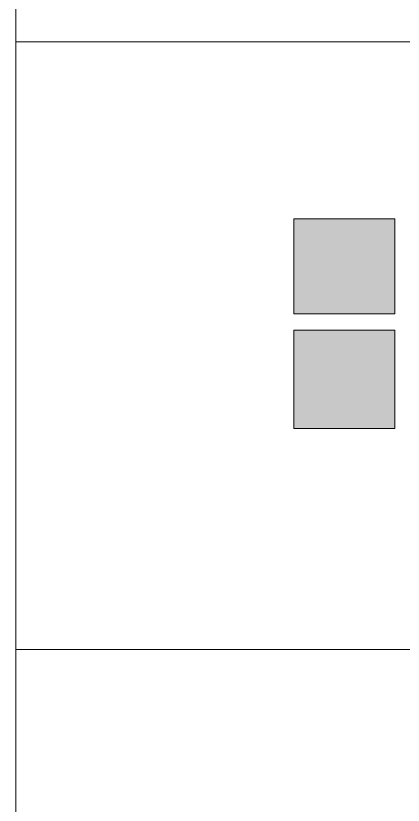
# Model space of a CAD drawing. Extents: x 847 to 949, y 444 to 823.
# Drawn here: x 927.11 to 929.9, y 598.46 to 604.14 of the extents above; entities that cross this region are included whole.
import ezdxf

# ---------------------------------------------------------------- set-up
doc = ezdxf.new("R2010")
doc.units = 0
doc.header["$MEASUREMENT"] = 0
doc.layers.add('Dim', color=142, linetype='CONTINUOUS', lineweight=0)
doc.layers.add('UG-Khartosha', color=11, linetype='CONTINUOUS', lineweight=20)

# ---------------------------------------------------------------- blocks, each defined once
blk = doc.blocks.new('fghty')
at = {"layer": 'UG-Khartosha', "true_color": 0x921802}
blk.add_hatch(color=24, dxfattribs=at).paths.add_polyline_path([(-283.2356, -80.7979), (-283.2356, -81.5166), (-282.4734, -81.5166), (-282.4734, -80.7979)])
at = {"layer": 'UG-Khartosha', "true_color": 0xffffff}
blk.add_hatch(color=7, dxfattribs=at).paths.add_polyline_path([(-283.2356, -82.379), (-283.2356, -81.6393), (-282.4741, -81.6393), (-282.4741, -82.379)])
at = {"layer": 'UG-Khartosha', "color": 7, "lineweight": 20}
for points in [[(-283.2356, -80.7979), (-283.2356, -81.5166), (-282.4734, -81.5166), (-282.4734, -80.7979)], [(-283.2356, -82.379), (-283.2356, -81.6393), (-282.4741, -81.6393), (-282.4741, -82.379)]]:
    blk.add_lwpolyline(points, close=True, dxfattribs=at)

msp = doc.modelspace()

# ---------------------------------------------------------------- linework, layer by layer
at = {"layer": 'UG-Khartosha', "color": 14}
for p, q in [((927.1121, 603.9489), (942.6023, 603.9489)), ((927.1121, 599.5821), (942.6023, 599.5821))]:
    msp.add_line(p, q, dxfattribs=at)
msp.add_lwpolyline([(942.6023, 595.2153), (942.6023, 613.7096), (927.1121, 613.7096), (927.1121, 595.2153)], dxfattribs=at)

# ---------------------------------------------------------------- block references
at = {"layer": 'Dim', "linetype": 'Continuous', "xscale": 0.952857142857144, "yscale": 0.952857142857144, "zscale": 0.952857142857144}
msp.add_blockref('fghty', (1198.9932, 679.6676), dxfattribs=at)

doc.saveas('drawing.dxf')
